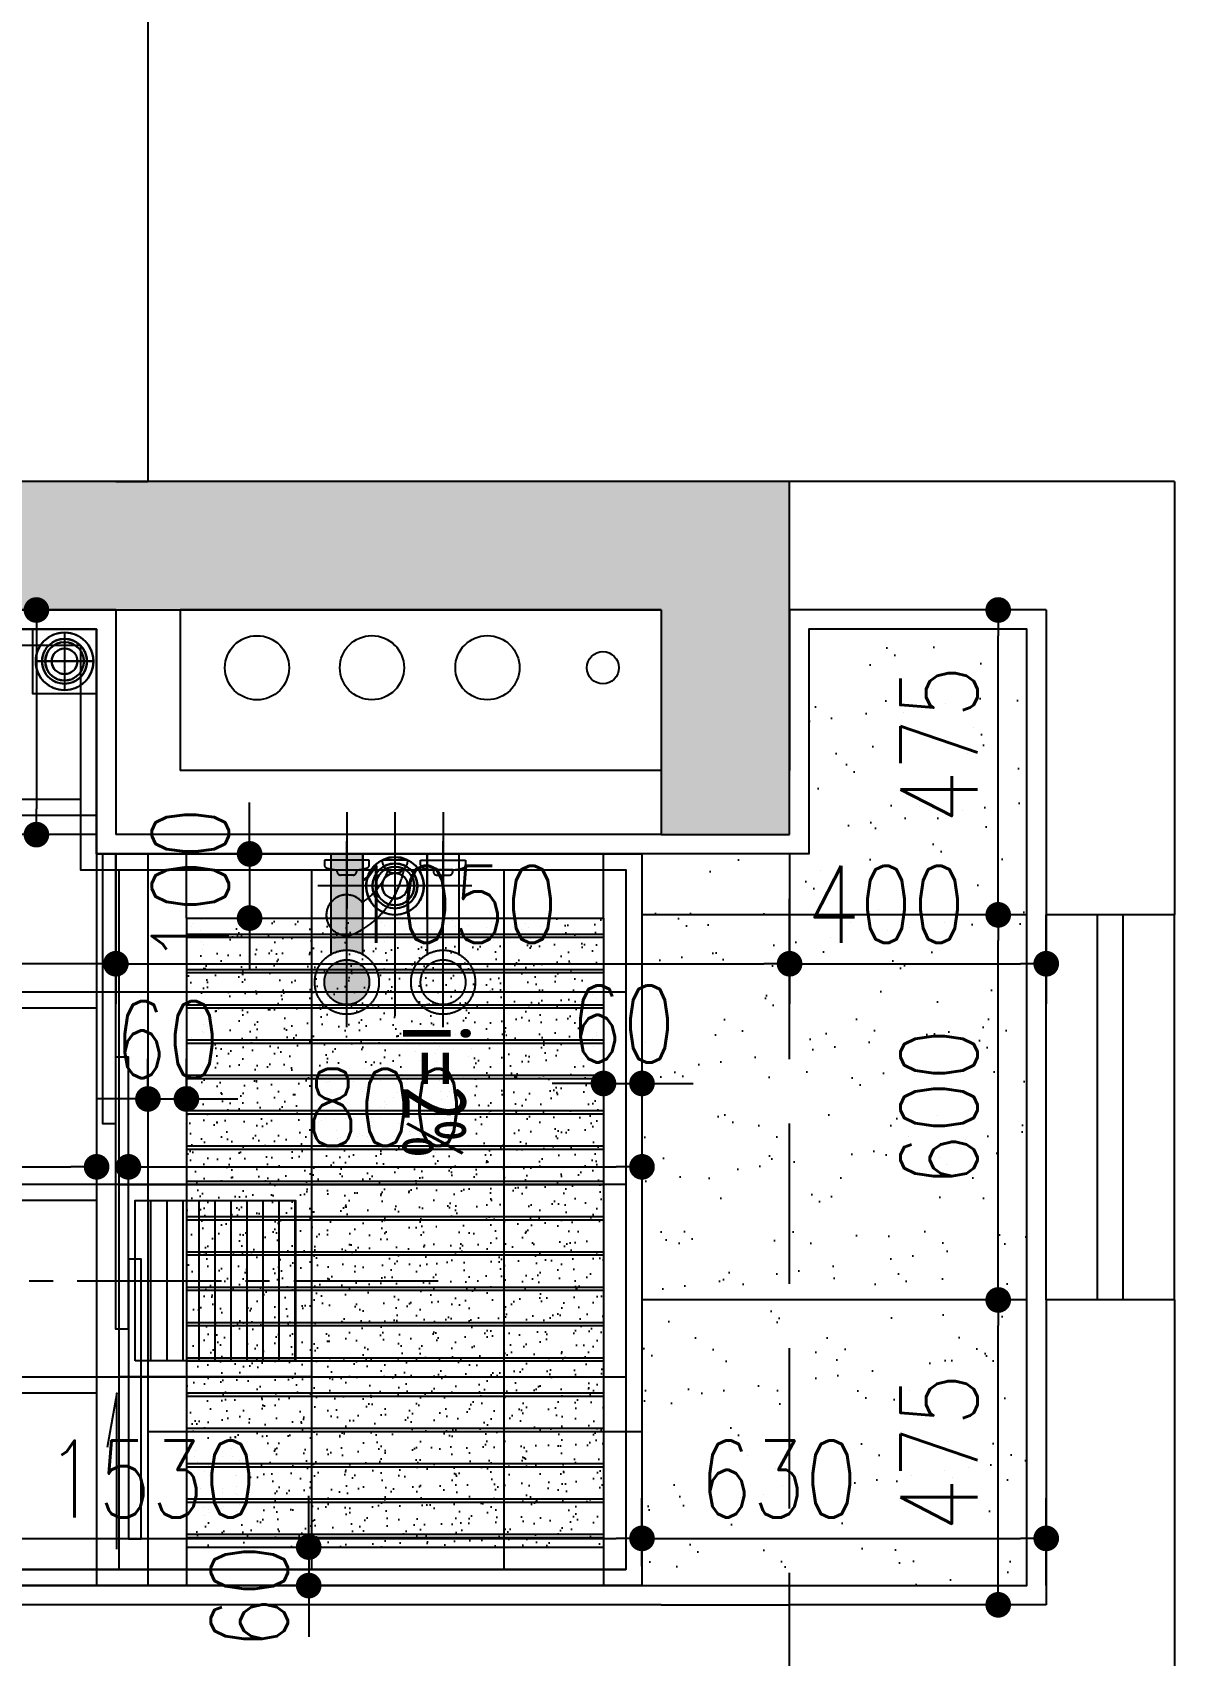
# Model space of a CAD drawing. Header units: inches. Extents: x -2597087 to 134135, y -662679 to 20000.
# Drawn here: x 15190 to 16970, y -13357 to -10828 of the extents above; entities that cross this region are included whole.
import ezdxf
from ezdxf.enums import TextEntityAlignment as Align

# ---------------------------------------------------------------- set-up
doc = ezdxf.new("R2010")
doc.units = ezdxf.units.IN
doc.header["$LTSCALE"] = 100
doc.header["$MEASUREMENT"] = 0
for name, pattern in [('$0$DASH', [0.35, 0.25, -0.1]), ('__DASH', [0.35, 0.25, -0.1]), ('CENTER', [50.8, 31.75, -6.35, 6.35, -6.35]), ('CENTER2', [1.125, 0.75, -0.125, 0.125, -0.125]), ('DASH', [0.35, 0.25, -0.1]), ('DASHDOT2', [12.7, 6.35, -3.175, 0, -3.175]), ('HIDDENX2', [0.75, 0.5, -0.25])]:
    doc.linetypes.add(name, pattern=pattern)
doc.layers.get('0').update_dxf_attribs({"linetype": 'CONTINUOUS'})
doc.layers.get('Defpoints').update_dxf_attribs({"linetype": 'CONTINUOUS'})
for name, color, linetype in [('-04给水图层', 142, 'CENTER'), ('00-墙填充', 8, 'CONTINUOUS'), ('00-墙实线', 6, 'CONTINUOUS'), ('00-梁虚线', 4, 'DASH'), ('EQUIP-动力', 3, 'CONTINUOUS'), ('fix', 8, 'CONTINUOUS'), ('floor', 8, 'CONTINUOUS'), ('IFC-NORM', 8, 'CONTINUOUS'), ('PUB_HATCH', 8, 'CONTINUOUS'), ('RC', 1, 'CONTINUOUS'), ('VPIPE-废水', 91, 'DASH'), ('VPIPE-污水', 49, 'DASH'), ('VPIPE-通气', 119, 'DASH'), ('WALL', 7, 'CONTINUOUS'), ('wall-dim', 3, 'CONTINUOUS'), ('WC', 1, 'CONTINUOUS'), ('WINDOW', 4, 'CONTINUOUS'), ('天花开线', 4, 'CONTINUOUS')]:
    doc.layers.add(name, color=color, linetype=linetype)
doc.styles.get("Standard").update_dxf_attribs({"font": 'txt.shx', "width": 0.8, "bigfont": 'GBCBIG.shx'})
doc.styles.add('繁黑体', font='simhei.ttf')
doc.dimstyles.new('50', dxfattribs={"dimscale": 50, "dimtxt": 2.4, "dimasz": 0.8, "dimexe": 1.25, "dimexo": 0.6, "dimgap": 0.65, "dimtad": 1, "dimdec": 0, "dimdsep": 46, "dimtxsty": 'Standard', "dimblk1": 'DOT', "dimblk2": 'DOT', "dimsah": 1, "dimcen": 2.5, "dimclrd": 3, "dimclre": 3, "dimclrt": 3, "dimadec": 0, "dimazin": 0, "dimtfac": 1, "dimtdec": 0, "dimtix": 1, "dimtmove": 2, "dimatfit": 0, "dimldrblk": 'DOT', "dimfxl": 5, "dimfxlon": 1, "dimarcsym": 0})

# ---------------------------------------------------------------- blocks, each defined once
blk = doc.blocks.new('DFG44EWDSDFG')
at = {"layer": 'PUB_HATCH'}
blk.add_hatch(color=6, dxfattribs=at).paths.add_polyline_path([(14719.9, -11527.5), (14719.9, -11727.5), (16169.9, -11727.5), (16169.9, -12077.5), (16369.9, -12077.5), (16369.9, -11527.5)])
at = {"layer": 'VPIPE-废水', "linetype": 'Continuous'}
for centre, radius in [((15899, -11817.4), 50), ((16079, -11817.4), 25)]:
    blk.add_circle(centre, radius, dxfattribs=at)
at = {"layer": 'VPIPE-污水', "linetype": 'Continuous'}
blk.add_circle((15539.9, -11817.5), 50, dxfattribs=at)
at = {"layer": 'VPIPE-通气', "linetype": 'Continuous'}
blk.add_circle((15719, -11817.4), 50, dxfattribs=at)
at = {"layer": 'WALL'}
for p, q in [((15369.9, -8277.5), (15369.9, -11527.5)), ((16269.9, -11527.5), (15319.9, -11527.5)), ((15319.9, -11527.5), (15369.9, -11527.5)), ((16969.9, -11527.5), (16269.9, -11527.5)), ((16969.9, -11527.5), (16969.9, -12202.5)), ((15269.9, -11727.5), (13869.9, -11727.5)), ((15319.9, -11727.5), (15269.9, -11727.5)), ((15319.9, -11727.5), (15319.9, -12077.5)), ((16169.9, -11727.5), (15419.9, -11727.5)), ((15419.9, -11727.5), (15419.9, -11977.5)), ((16169.9, -11727.5), (16169.9, -11977.5)), ((16769.9, -11727.5), (16369.9, -11727.5)), ((16369.9, -11727.5), (16369.9, -11977.5)), ((16769.9, -11727.5), (16769.9, -12202.5)), ((16169.9, -11977.5), (15419.9, -11977.5)), ((16369.9, -12077.5), (16369.9, -11977.5)), ((16169.9, -12077.5), (15319.9, -12077.5)), ((16169.9, -12077.5), (16369.9, -12077.5)), ((16969.9, -12202.5), (16769.9, -12202.5)), ((16769.9, -12802.5), (16769.9, -13277.5)), ((16969.9, -12802.5), (16769.9, -12802.5)), ((16969.9, -12802.5), (16969.9, -13477.5)), ((16169.9, -13277.5), (14609.9, -13277.5)), ((16169.9, -13277.5), (16369.9, -13277.5)), ((16769.9, -13277.5), (16369.9, -13277.5))]:
    blk.add_line(p, q, dxfattribs=at)
at = {"layer": 'WALL', "color": 7}
for p, q in [((16369.9, -11527.5), (14719.9, -11527.5)), ((16369.9, -12077.5), (16369.9, -11527.5)), ((14719.9, -11727.5), (16169.9, -11727.5)), ((16169.9, -11727.5), (16169.9, -12077.5)), ((16169.9, -12077.5), (16369.9, -12077.5))]:
    blk.add_line(p, q, dxfattribs=at)
at = {"layer": 'WINDOW'}
for p, q in [((16139.9, -12107.5), (16139.9, -13247.5)), ((16769.9, -12802.5), (16769.9, -12202.5)), ((16849.9, -12802.5), (16849.9, -12202.5)), ((16889.9, -12802.5), (16889.9, -12202.5)), ((16969.9, -12802.5), (16969.9, -12202.5))]:
    blk.add_line(p, q, dxfattribs=at)
blk = doc.blocks.new('DFGDFGHGH')
at = {"color": 251, "linetype": 'DASHDOT2', "ltscale": 0.1}
for p, q in [((-75, 75), (-75, -75)), ((0, 75), (0, -250)), ((75, 75), (75, -75))]:
    blk.add_line(p, q, dxfattribs=at)
at = {"color": 0, "linetype": 'HIDDENX2'}
blk.add_line((20, 0), (-20, 0), dxfattribs=at)
for points in [[(-62.5, -15, 0.079432), (-43.4, -12), (-43.4, -12, 0.324118), (-40, -7.2), (-40, 0), (-110, 0), (-110, -7.2, 0.324118), (-106.6, -12), (-106.6, -12, 0.079432), (-87.5, -15)], [(-10.9, -16.8, -0.147614), (-50.8, -65.6), (-50.8, -65.6, 2.100491), (-61.1, -113.6), (-61.1, -113.6, 0.229579), (14.1, -14.2)], [(62.5, -15, -0.079432), (43.4, -12), (43.4, -12, -0.324118), (40, -7.2), (40, 0), (110, 0), (110, -7.2, -0.324118), (106.6, -12), (106.6, -12, -0.079432), (87.5, -15)]]:
    blk.add_lwpolyline(points, format="xyb", dxfattribs=at)
for points in [[(-90, -18), (-90, -15), (-60, -15), (-60, -18, -0.414214), (-65, -23), (-85, -23, -0.414214)], [(90, -18), (90, -15), (60, -15), (60, -18, 0.414214), (65, -23), (85, -23, 0.414214)]]:
    blk.add_lwpolyline(points, format="xyb", close=True, dxfattribs=at)
blk.add_arc((0, 0), 20, 180, 0, dxfattribs=at)
blk = doc.blocks.new('DL')
at = {"color": 8}
for p, q in [((0, 45), (0, -45)), ((45, 0), (-45, 0))]:
    blk.add_line(p, q, dxfattribs=at)
at = {"color": 1}
blk.add_lwpolyline([(-50, 50), (50, 50), (50, -50), (-50, -50)], close=True, dxfattribs=at)
at = {"color": 8}
for radius in [45, 35, 30, 20]:
    blk.add_circle((0, 0), radius, dxfattribs=at)
blk = doc.blocks.new('_Dot')
at = {"color": 0, "linetype": 'ByBlock', "lineweight": -2}
blk.add_line((-0.5, 0), (-1, 0), dxfattribs=at)
at = {"color": 0, "linetype": 'ByBlock', "const_width": 0.5}
blk.add_lwpolyline([(-0.25, 0, 1), (0.25, 0, 1)], format="xyb", close=True, dxfattribs=at)
blk = doc.blocks.new('*D417')
at = {"layer": 'Defpoints', "color": 0, "transparency": 16777216}
for p in [(14549.9, -12357.5), (15289.9, -12357.5), (15289.9, -12595.1)]:
    blk.add_point(p, dxfattribs=at)
at = {"layer": 'WC', "color": 3, "lineweight": -2, "transparency": 16777216}
for p, q in [((14549.9, -12387.5), (14549.9, -12657.6)), ((15289.9, -12387.5), (15289.9, -12657.6)), ((14589.9, -12595.1), (15249.9, -12595.1))]:
    blk.add_line(p, q, dxfattribs=at)
at = {"layer": 'WC', "color": 3, "lineweight": -2, "transparency": 16777216, "xscale": 40, "yscale": 40, "zscale": 40, "rotation": 180}
blk.add_blockref('_Dot', (14549.9, -12595.1), dxfattribs=at)
at = {"layer": 'WC', "color": 3, "lineweight": -2, "transparency": 16777216, "xscale": 40, "yscale": 40, "zscale": 40}
blk.add_blockref('_Dot', (15289.9, -12595.1), dxfattribs=at)
at = {"layer": 'WC', "color": 3, "transparency": 16777216, "insert": (14919.9, -12502.6), "char_height": 120, "attachment_point": 5}
blk.add_mtext('740', dxfattribs=at)
blk = doc.blocks.new('*D418')
at = {"layer": 'Defpoints', "color": 0, "transparency": 16777216}
for p in [(16139.9, -12424.3), (16139.9, -12595.1), (15339.5, -12738.9, 0)]:
    blk.add_point(p, dxfattribs=at)
at = {"layer": 'WC', "color": 3, "lineweight": -2, "transparency": 16777216}
for p, q in [((16139.9, -12454.3), (16139.9, -12657.6)), ((15339.5, -12708.9), (15339.5, -12532.6)), ((15379.5, -12595.1), (16099.9, -12595.1))]:
    blk.add_line(p, q, dxfattribs=at)
at = {"layer": 'WC', "color": 3, "lineweight": -2, "transparency": 16777216, "xscale": 40, "yscale": 40, "zscale": 40, "rotation": 180}
blk.add_blockref('_Dot', (15339.5, -12595.1), dxfattribs=at)
at = {"layer": 'WC', "color": 3, "lineweight": -2, "transparency": 16777216, "xscale": 40, "yscale": 40, "zscale": 40}
blk.add_blockref('_Dot', (16139.9, -12595.1), dxfattribs=at)
at = {"layer": 'WC', "color": 3, "transparency": 16777216, "insert": (15739.7, -12502.6), "char_height": 120, "attachment_point": 5}
blk.add_mtext('800', dxfattribs=at)
blk = doc.blocks.new('A$C131B6BAA')
h = blk.add_hatch()
h.set_pattern_fill('_USER', color=8, scale=25, style=0, pattern_type=0)
h.set_pattern_definition([(0, (0, 0), (0, 25), [])])
h.paths.add_polyline_path([(-125, -125), (125, -125), (125, 125), (-125, 125)])
blk.add_lwpolyline([(-150, -150), (150, -150), (150, 150), (-150, 150)], close=True)
at = {"color": 8}
blk.add_lwpolyline([(-125, -125), (125, -125), (125, 125), (-125, 125)], close=True, dxfattribs=at)
blk = doc.blocks.new('DREGFDS34DFDFDFFDDFDF')
at = {"layer": 'EQUIP-动力', "color": 8, "linetype": '__DASH', "ltscale": 10}
for p, q in [((43259.2, -11762.5), (43259.2, -11852.5)), ((43304.2, -11807.5), (43214.2, -11807.5)), ((43699.2, -12042.5), (43699.2, -12192.5)), ((43774.2, -12042.5), (43774.2, -12367.5)), ((43849.2, -12042.5), (43849.2, -12192.5)), ((43309.2, -12107.5), (43309.2, -13247.5)), ((43318.8, -12528.2), (43318.8, -12107.5)), ((43318.8, -12107.5), (43338.8, -12107.5)), ((43338.8, -12107.5), (43338.8, -12528.2)), ((43389.2, -12107.5), (43389.2, -13247.5)), ((43774.2, -12112.5), (43774.2, -12202.5)), ((43794.2, -12117.5), (43754.2, -12117.5)), ((43819.2, -12157.5), (43729.2, -12157.5)), ((43358.8, -12424.3, 0), (43338.8, -12424.3, 0)), ((43338.8, -12424.3, 0), (43338.8, -12847.7, 0)), ((43358.8, -12847.7, 0), (43358.8, -12424.3, 0)), ((43338.8, -12528.2), (43318.8, -12528.2)), ((43358.8, -12738.9, 0), (43358.8, -13174.4, 0)), ((43378.8, -12738.9, 0), (43358.8, -12738.9, 0)), ((43378.8, -13174.4, 0), (43378.8, -12738.9, 0)), ((43338.8, -12847.7, 0), (43358.8, -12847.7, 0)), ((43340.5, -12947.8, 0), (43325.4, -13032.5, 0)), ((43340.5, -13190.8, 0), (43340.5, -12947.8, 0)), ((43358.8, -13174.4, 0), (43378.8, -13174.4, 0))]:
    blk.add_line(p, q, dxfattribs=at)
for points in [[(43309.2, -11857.5), (43309.2, -11757.5), (43209.2, -11757.5), (43209.2, -11857.5)], [(43824.2, -12207.5), (43824.2, -12107.5), (43724.2, -12107.5), (43724.2, -12207.5)]]:
    blk.add_lwpolyline(points, close=True, dxfattribs=at)
for points in [[(43711.7, -12132.5, 0.079432), (43730.7, -12129.4), (43730.7, -12129.4, 0.324118), (43734.2, -12124.7), (43734.2, -12117.5), (43664.2, -12117.5), (43664.2, -12124.7, 0.324118), (43667.6, -12129.4), (43667.6, -12129.4, 0.079432), (43686.7, -12132.5)], [(43763.3, -12134.2, -0.147614), (43723.3, -12183.1), (43723.3, -12183.1, 2.100491), (43713.1, -12231), (43713.1, -12231, 0.229579), (43788.3, -12131.7)], [(43836.7, -12132.5, -0.079432), (43817.6, -12129.4), (43817.6, -12129.4, -0.324118), (43814.2, -12124.7), (43814.2, -12117.5), (43884.2, -12117.5), (43884.2, -12124.7, -0.324118), (43880.7, -12129.4), (43880.7, -12129.4, -0.079432), (43861.7, -12132.5)]]:
    blk.add_lwpolyline(points, format="xyb", dxfattribs=at)
for points in [[(43684.2, -12135.5), (43684.2, -12132.5), (43714.2, -12132.5), (43714.2, -12135.5, -0.414214), (43709.2, -12140.5), (43689.2, -12140.5, -0.414214)], [(43864.2, -12135.5), (43864.2, -12132.5), (43834.2, -12132.5), (43834.2, -12135.5, 0.414214), (43839.2, -12140.5), (43859.2, -12140.5, 0.414214)]]:
    blk.add_lwpolyline(points, format="xyb", close=True, dxfattribs=at)
for centre, radius in [((43259.2, -11807.5), 45), ((43259.2, -11807.5), 35), ((43259.2, -11807.5), 30), ((43259.2, -11807.5), 20), ((43774.2, -12157.5), 45), ((43774.2, -12157.5), 35), ((43774.2, -12157.5), 30), ((43774.2, -12157.5), 20)]:
    blk.add_circle(centre, radius, dxfattribs=at)
blk.add_arc((43774.2, -12117.5), 20, 180, 0, dxfattribs=at)
blk = doc.blocks.new('h54h5h56j56')
at = {"layer": '-04给水图层', "color": 8, "linetype": '$0$DASH', "ltscale": 5}
for p, q in [((38695.1, 12916.3), (38595.1, 12916.3)), ((38595.1, 12916.3), (38595.1, 12816.3)), ((38645.1, 12911.3), (38645.1, 12821.3)), ((38695.1, 12816.3), (38695.1, 12916.3)), ((38690.1, 12866.3), (38600.1, 12866.3)), ((38595.1, 12816.3), (38695.1, 12816.3)), ((39085.1, 12631.3), (39085.1, 12481.3)), ((39160.1, 12631.3), (39160.1, 12306.3)), ((39235.1, 12631.3), (39235.1, 12481.3)), ((38695.1, 12566.3), (38695.1, 11426.3)), ((38704.7, 12145.5), (38704.7, 12566.3)), ((38704.7, 12566.3), (38724.7, 12566.3)), ((38724.7, 12566.3), (38724.7, 12145.5)), ((38775.1, 12566.3), (38775.1, 11426.3)), ((39120.1, 12556.3), (39050.1, 12556.3)), ((39050.1, 12556.3), (39050.1, 12549.1)), ((39053.6, 12544.3), (39053.6, 12544.3)), ((39210.1, 12566.3), (39110.1, 12566.3)), ((39110.1, 12566.3), (39110.1, 12466.3)), ((39116.7, 12544.3), (39116.7, 12544.3)), ((39120.1, 12549.1), (39120.1, 12556.3)), ((39180.1, 12556.3), (39140.1, 12556.3)), ((39160.1, 12561.3), (39160.1, 12471.3)), ((39200.1, 12549.1), (39200.1, 12556.3)), ((39200.1, 12556.3), (39270.1, 12556.3)), ((39203.6, 12544.3), (39203.6, 12544.3)), ((39210.1, 12466.3), (39210.1, 12566.3)), ((39266.7, 12544.3), (39266.7, 12544.3)), ((39270.1, 12556.3), (39270.1, 12549.1)), ((39070.1, 12538.3), (39070.1, 12541.3)), ((39070.1, 12541.3), (39100.1, 12541.3)), ((39095.1, 12533.3), (39075.1, 12533.3)), ((39100.1, 12541.3), (39100.1, 12538.3)), ((39250.1, 12541.3), (39220.1, 12541.3)), ((39220.1, 12541.3), (39220.1, 12538.3)), ((39225.1, 12533.3), (39245.1, 12533.3)), ((39250.1, 12538.3), (39250.1, 12541.3)), ((39205.1, 12516.3), (39115.1, 12516.3)), ((39109.3, 12490.7), (39109.3, 12490.7)), ((39099.1, 12442.7), (39099.1, 12442.7)), ((39110.1, 12466.3), (39210.1, 12466.3)), ((38744.7, 12249.4, 0), (38724.7, 12249.4, 0)), ((38724.7, 12249.4, 0), (38724.7, 11826, 0)), ((38744.7, 11826, 0), (38744.7, 12249.4, 0)), ((38724.7, 12145.5), (38704.7, 12145.5)), ((38744.7, 11934.8, 0), (38744.7, 11499.3, 0)), ((38764.7, 11934.8, 0), (38744.7, 11934.8, 0)), ((38764.7, 11499.3, 0), (38764.7, 11934.8, 0)), ((38724.7, 11826, 0), (38744.7, 11826, 0)), ((38726.4, 11725.9, 0), (38711.4, 11641.2, 0)), ((38726.4, 11482.9, 0), (38726.4, 11725.9, 0)), ((38744.7, 11499.3, 0), (38764.7, 11499.3, 0))]:
    blk.add_line(p, q, dxfattribs=at)
for centre, radius in [((38645.1, 12866.3), 45), ((38645.1, 12866.3), 35), ((38645.1, 12866.3), 30), ((38645.1, 12866.3), 20), ((39160.1, 12516.3), 45), ((39160.1, 12516.3), 35), ((39160.1, 12516.3), 30), ((39160.1, 12516.3), 20)]:
    blk.add_circle(centre, radius, dxfattribs=at)
for centre, radius, start, end in [((39055.1, 12549.1), 5, 180, 251.8337), ((39072.6, 12602.4), 61.1, 251.8337, 270), ((39097.6, 12602.4), 61.1, 270, 288.1663), ((39115.1, 12549.1), 5, 288.1663, 360), ((39160.1, 12556.3), 20, 180, 0), ((39205.1, 12549.1), 5, 180, 251.8337), ((39222.6, 12602.4), 61.1, 251.8337, 270), ((39247.6, 12602.4), 61.1, 270, 288.1663), ((39265.1, 12549.1), 5, 288.1663, 0), ((39075.1, 12538.3), 5, 180, 270), ((39095.1, 12538.3), 5, 270, 0), ((39034.1, 12569.9), 142.8, 297.0465, 348.7659), ((39048.4, 12581.3), 109.2, 303.8969, 337.485), ((39225.1, 12538.3), 5, 180, 270), ((39245.1, 12538.3), 5, 270, 0), ((39084.7, 12470.8), 31.6, 38.8791, 297.0465)]:
    blk.add_arc(centre, radius, start, end, dxfattribs=at)
blk = doc.blocks.new('冷热水')
h = blk.add_hatch(color=8)
h.dxf.hatch_style = 1
h.paths.add_polyline_path([(150, -40, -0.414214), (185, -75), (115, -75, -0.414214)])
h.paths.add_polyline_path([(185, -75, -0.414214), (150, -110, -0.414214), (115, -75)])
h.paths.add_polyline_path([(0, -50), (0, -75), (-50, -75), (-50, -50)])
h.paths.add_polyline_path([(0, -75), (0, -100), (-50, -100), (-50, -75)])
h.paths.add_polyline_path([(100, -75, 0.131652), (106.7, -100), (0, -100), (0, -75)])
h.paths.add_polyline_path([(106.7, -50, 0.131652), (100, -75), (0, -75), (0, -50)])
at = {"color": 1}
for p, q in [((0, 120), (0, 30)), ((220, 75), (-70, 75)), ((0, -30), (0, -120)), ((220, -75), (-70, -75))]:
    blk.add_line(p, q, dxfattribs=at)
at = {"color": 3}
for points in [[(106.7, 100), (-50, 100), (-50, 50), (106.7, 50)], [(106.7, -50), (-50, -50), (-50, -100), (106.7, -100)]]:
    blk.add_lwpolyline(points, dxfattribs=at)
for centre, radius in [((150, 75), 50), ((150, 75), 35), ((150, -75), 50), ((150, -75), 35)]:
    blk.add_circle(centre, radius, dxfattribs=at)
blk = doc.blocks.new('*D542')
at = {"layer": 'Defpoints', "color": 0, "transparency": 16777216}
for p in [(15515, -12107.5), (15515, -12207.5), (15528.3, -12207.5)]:
    blk.add_point(p, dxfattribs=at)
at = {"layer": 'floor', "color": 3, "lineweight": -2, "transparency": 16777216}
for p, q in [((15528.3, -12067.5), (15528.3, -12027.5)), ((15528.3, -12107.5), (15590.8, -12107.5)), ((15528.3, -12107.5), (15528.3, -12207.5)), ((15528.3, -12207.5), (15590.8, -12207.5)), ((15528.3, -12247.5), (15528.3, -12287.5))]:
    blk.add_line(p, q, dxfattribs=at)
at = {"layer": 'floor', "color": 3, "lineweight": -2, "transparency": 16777216, "xscale": 40, "yscale": 40, "zscale": 40}
for p, rotation in [((15528.3, -12107.5), 270), ((15528.3, -12207.5), 90)]:
    blk.add_blockref('_Dot', p, dxfattribs=dict(at, rotation=rotation))
at = {"layer": 'floor', "color": 3, "transparency": 16777216, "insert": (15435.8, -12157.5), "char_height": 120, "attachment_point": 5, "rotation": 90}
blk.add_mtext('100', dxfattribs=at)
blk = doc.blocks.new('*D687')
at = {"layer": 'Defpoints', "color": 0, "transparency": 16777216}
for p in [(16139.9, -13174), (16139.9, -13247.5), (14609.9, -13277.5)]:
    blk.add_point(p, dxfattribs=at)
at = {"layer": 'wall-dim', "color": 3, "lineweight": -2, "transparency": 16777216}
for p, q in [((14609.9, -13247.5), (14609.9, -13111.5)), ((16139.9, -13217.5), (16139.9, -13111.5)), ((14649.9, -13174), (16099.9, -13174))]:
    blk.add_line(p, q, dxfattribs=at)
at = {"layer": 'wall-dim', "color": 3, "lineweight": -2, "transparency": 16777216, "xscale": 40, "yscale": 40, "zscale": 40, "rotation": 180}
blk.add_blockref('_Dot', (14609.9, -13174), dxfattribs=at)
at = {"layer": 'wall-dim', "color": 3, "lineweight": -2, "transparency": 16777216, "xscale": 40, "yscale": 40, "zscale": 40}
blk.add_blockref('_Dot', (16139.9, -13174), dxfattribs=at)
at = {"layer": 'wall-dim', "color": 3, "transparency": 16777216, "insert": (15374.9, -13081.5), "char_height": 120, "attachment_point": 5}
blk.add_mtext('1530', dxfattribs=at)
blk = doc.blocks.new('*D688')
at = {"layer": 'Defpoints', "color": 0, "transparency": 16777216}
for p in [(16769.9, -13174), (16139.9, -13247.5), (16769.9, -13277.5)]:
    blk.add_point(p, dxfattribs=at)
at = {"layer": 'wall-dim', "color": 3, "lineweight": -2, "transparency": 16777216}
for p, q in [((16139.9, -13217.5), (16139.9, -13111.5)), ((16769.9, -13247.5), (16769.9, -13111.5)), ((16179.9, -13174), (16729.9, -13174))]:
    blk.add_line(p, q, dxfattribs=at)
at = {"layer": 'wall-dim', "color": 3, "lineweight": -2, "transparency": 16777216, "xscale": 40, "yscale": 40, "zscale": 40, "rotation": 180}
blk.add_blockref('_Dot', (16139.9, -13174), dxfattribs=at)
at = {"layer": 'wall-dim', "color": 3, "lineweight": -2, "transparency": 16777216, "xscale": 40, "yscale": 40, "zscale": 40}
blk.add_blockref('_Dot', (16769.9, -13174), dxfattribs=at)
at = {"layer": 'wall-dim', "color": 3, "transparency": 16777216, "insert": (16352.7, -13081.5), "char_height": 120, "attachment_point": 5}
blk.add_mtext('630', dxfattribs=at)
blk = doc.blocks.new('*D689')
at = {"layer": 'Defpoints', "color": 0, "transparency": 16777216}
for p in [(16695.1, -12802.5), (16769.9, -12802.5), (16769.9, -13277.5)]:
    blk.add_point(p, dxfattribs=at)
at = {"layer": 'wall-dim', "color": 3, "lineweight": -2, "transparency": 16777216}
for p, q in [((16739.9, -12802.5), (16632.6, -12802.5)), ((16695.1, -13237.5), (16695.1, -12842.5)), ((16739.9, -13277.5), (16632.6, -13277.5))]:
    blk.add_line(p, q, dxfattribs=at)
at = {"layer": 'wall-dim', "color": 3, "lineweight": -2, "transparency": 16777216, "xscale": 40, "yscale": 40, "zscale": 40}
for p, rotation in [((16695.1, -12802.5), 90), ((16695.1, -13277.5), 270)]:
    blk.add_blockref('_Dot', p, dxfattribs=dict(at, rotation=rotation))
at = {"layer": 'wall-dim', "color": 3, "transparency": 16777216, "insert": (16602.6, -13040), "char_height": 120, "attachment_point": 5, "rotation": 90}
blk.add_mtext('475', dxfattribs=at)
blk = doc.blocks.new('*D690')
at = {"layer": 'Defpoints', "color": 0, "transparency": 16777216}
for p in [(16695.1, -12202.5), (16769.9, -12202.5), (16769.9, -12802.5)]:
    blk.add_point(p, dxfattribs=at)
at = {"layer": 'wall-dim', "color": 3, "lineweight": -2, "transparency": 16777216}
for p, q in [((16739.9, -12202.5), (16632.6, -12202.5)), ((16695.1, -12762.5), (16695.1, -12242.5)), ((16739.9, -12802.5), (16632.6, -12802.5))]:
    blk.add_line(p, q, dxfattribs=at)
at = {"layer": 'wall-dim', "color": 3, "lineweight": -2, "transparency": 16777216, "xscale": 40, "yscale": 40, "zscale": 40}
for p, rotation in [((16695.1, -12202.5), 90), ((16695.1, -12802.5), 270)]:
    blk.add_blockref('_Dot', p, dxfattribs=dict(at, rotation=rotation))
at = {"layer": 'wall-dim', "color": 3, "transparency": 16777216, "insert": (16602.6, -12502.5), "char_height": 120, "attachment_point": 5, "rotation": 90}
blk.add_mtext('600', dxfattribs=at)
blk = doc.blocks.new('*D691')
at = {"layer": 'Defpoints', "color": 0, "transparency": 16777216}
for p in [(16695.1, -11727.5), (16769.9, -11727.5), (16769.9, -12202.5)]:
    blk.add_point(p, dxfattribs=at)
at = {"layer": 'wall-dim', "color": 3, "lineweight": -2, "transparency": 16777216}
for p, q in [((16739.9, -11727.5), (16632.6, -11727.5)), ((16695.1, -12162.5), (16695.1, -11767.5)), ((16739.9, -12202.5), (16632.6, -12202.5))]:
    blk.add_line(p, q, dxfattribs=at)
at = {"layer": 'wall-dim', "color": 3, "lineweight": -2, "transparency": 16777216, "xscale": 40, "yscale": 40, "zscale": 40}
for p, rotation in [((16695.1, -11727.5), 90), ((16695.1, -12202.5), 270)]:
    blk.add_blockref('_Dot', p, dxfattribs=dict(at, rotation=rotation))
at = {"layer": 'wall-dim', "color": 3, "transparency": 16777216, "insert": (16602.6, -11937.2), "char_height": 120, "attachment_point": 5, "rotation": 90}
blk.add_mtext('475', dxfattribs=at)
blk = doc.blocks.new('*D692')
at = {"layer": 'Defpoints', "color": 0, "transparency": 16777216}
for p in [(13769.9, -12077.5), (15319.9, -12077.5), (13769.9, -12278.7)]:
    blk.add_point(p, dxfattribs=at)
at = {"layer": 'wall-dim', "color": 3, "lineweight": -2, "transparency": 16777216}
for p, q in [((13769.9, -12107.5), (13769.9, -12341.2)), ((15319.9, -12107.5), (15319.9, -12341.2)), ((15279.9, -12278.7), (13809.9, -12278.7))]:
    blk.add_line(p, q, dxfattribs=at)
at = {"layer": 'wall-dim', "color": 3, "lineweight": -2, "transparency": 16777216, "xscale": 40, "yscale": 40, "zscale": 40, "rotation": 180}
blk.add_blockref('_Dot', (13769.9, -12278.7), dxfattribs=at)
at = {"layer": 'wall-dim', "color": 3, "lineweight": -2, "transparency": 16777216, "xscale": 40, "yscale": 40, "zscale": 40}
blk.add_blockref('_Dot', (15319.9, -12278.7), dxfattribs=at)
at = {"layer": 'wall-dim', "color": 3, "transparency": 16777216, "insert": (14544.9, -12186.2), "char_height": 120, "attachment_point": 5}
blk.add_mtext('1550', dxfattribs=at)
blk = doc.blocks.new('*D693')
at = {"layer": 'Defpoints', "color": 0, "transparency": 16777216}
for p in [(15319.9, -12077.5), (16369.9, -12077.5), (16369.9, -12278.7)]:
    blk.add_point(p, dxfattribs=at)
at = {"layer": 'wall-dim', "color": 3, "lineweight": -2, "transparency": 16777216}
for p, q in [((15319.9, -12107.5), (15319.9, -12341.2)), ((16369.9, -12107.5), (16369.9, -12341.2)), ((15359.9, -12278.7), (16329.9, -12278.7))]:
    blk.add_line(p, q, dxfattribs=at)
at = {"layer": 'wall-dim', "color": 3, "lineweight": -2, "transparency": 16777216, "xscale": 40, "yscale": 40, "zscale": 40, "rotation": 180}
blk.add_blockref('_Dot', (15319.9, -12278.7), dxfattribs=at)
at = {"layer": 'wall-dim', "color": 3, "lineweight": -2, "transparency": 16777216, "xscale": 40, "yscale": 40, "zscale": 40}
blk.add_blockref('_Dot', (16369.9, -12278.7), dxfattribs=at)
at = {"layer": 'wall-dim', "color": 3, "transparency": 16777216, "insert": (15844.9, -12186.2), "char_height": 120, "attachment_point": 5}
blk.add_mtext('1050', dxfattribs=at)
blk = doc.blocks.new('*D694')
at = {"layer": 'Defpoints', "color": 0, "transparency": 16777216}
for p in [(16369.9, -12077.5), (16769.9, -12077.5), (16769.9, -12278.7)]:
    blk.add_point(p, dxfattribs=at)
at = {"layer": 'wall-dim', "color": 3, "lineweight": -2, "transparency": 16777216}
for p, q in [((16369.9, -12107.5), (16369.9, -12341.2)), ((16769.9, -12107.5), (16769.9, -12341.2)), ((16409.9, -12278.7), (16729.9, -12278.7))]:
    blk.add_line(p, q, dxfattribs=at)
at = {"layer": 'wall-dim', "color": 3, "lineweight": -2, "transparency": 16777216, "xscale": 40, "yscale": 40, "zscale": 40, "rotation": 180}
blk.add_blockref('_Dot', (16369.9, -12278.7), dxfattribs=at)
at = {"layer": 'wall-dim', "color": 3, "lineweight": -2, "transparency": 16777216, "xscale": 40, "yscale": 40, "zscale": 40}
blk.add_blockref('_Dot', (16769.9, -12278.7), dxfattribs=at)
at = {"layer": 'wall-dim', "color": 3, "transparency": 16777216, "insert": (16520.3, -12186.2), "char_height": 120, "attachment_point": 5}
blk.add_mtext('400', dxfattribs=at)
blk = doc.blocks.new('*D700')
at = {"layer": 'Defpoints', "color": 0, "transparency": 16777216}
for p in [(15319.9, -11727.5), (15196.1, -12077.5), (15319.9, -12077.5)]:
    blk.add_point(p, dxfattribs=at)
at = {"layer": 'wall-dim', "color": 3, "lineweight": -2, "transparency": 16777216}
for p, q in [((15289.9, -11727.5), (15133.6, -11727.5)), ((15196.1, -11767.5), (15196.1, -12037.5)), ((15289.9, -12077.5), (15133.6, -12077.5))]:
    blk.add_line(p, q, dxfattribs=at)
at = {"layer": 'wall-dim', "color": 3, "lineweight": -2, "transparency": 16777216, "xscale": 40, "yscale": 40, "zscale": 40}
for p, rotation in [((15196.1, -11727.5), 90), ((15196.1, -12077.5), 270)]:
    blk.add_blockref('_Dot', p, dxfattribs=dict(at, rotation=rotation))
at = {"layer": 'wall-dim', "color": 3, "transparency": 16777216, "insert": (15103.6, -11902.5), "char_height": 120, "attachment_point": 5, "rotation": 90}
blk.add_mtext('350', dxfattribs=at)
blk = doc.blocks.new('*D763')
at = {"layer": 'Defpoints', "color": 0, "transparency": 16777216}
for p in [(16079.9, -12435.9), (16139.9, -12435.9), (16139.9, -12465.2)]:
    blk.add_point(p, dxfattribs=at)
at = {"layer": 'floor', "color": 3, "lineweight": -2, "transparency": 16777216}
for p, q in [((16039.9, -12465.2), (15999.9, -12465.2)), ((16079.9, -12465.2), (16079.9, -12527.7)), ((16079.9, -12465.2), (16139.9, -12465.2)), ((16139.9, -12465.2), (16139.9, -12527.7)), ((16179.9, -12465.2), (16219.9, -12465.2))]:
    blk.add_line(p, q, dxfattribs=at)
at = {"layer": 'floor', "color": 3, "lineweight": -2, "transparency": 16777216, "xscale": 40, "yscale": 40, "zscale": 40}
blk.add_blockref('_Dot', (16079.9, -12465.2), dxfattribs=at)
at = {"layer": 'floor', "color": 3, "lineweight": -2, "transparency": 16777216, "xscale": 40, "yscale": 40, "zscale": 40, "rotation": 180}
blk.add_blockref('_Dot', (16139.9, -12465.2), dxfattribs=at)
at = {"layer": 'floor', "color": 3, "transparency": 16777216, "insert": (16109.9, -12372.7), "char_height": 120, "attachment_point": 5}
blk.add_mtext('60', dxfattribs=at)
blk = doc.blocks.new('*D764')
at = {"layer": 'Defpoints', "color": 0, "transparency": 16777216}
for p in [(15429.9, -12489.3), (15369.9, -12502.1), (15429.9, -12502.1)]:
    blk.add_point(p, dxfattribs=at)
at = {"layer": 'floor', "color": 3, "lineweight": -2, "transparency": 16777216}
for p, q in [((15369.9, -12489.3), (15369.9, -12426.8)), ((15429.9, -12489.3), (15429.9, -12426.8)), ((15329.9, -12489.3), (15289.9, -12489.3)), ((15369.9, -12489.3), (15429.9, -12489.3)), ((15469.9, -12489.3), (15509.9, -12489.3))]:
    blk.add_line(p, q, dxfattribs=at)
at = {"layer": 'floor', "color": 3, "lineweight": -2, "transparency": 16777216, "xscale": 40, "yscale": 40, "zscale": 40}
blk.add_blockref('_Dot', (15369.9, -12489.3), dxfattribs=at)
at = {"layer": 'floor', "color": 3, "lineweight": -2, "transparency": 16777216, "xscale": 40, "yscale": 40, "zscale": 40, "rotation": 180}
blk.add_blockref('_Dot', (15429.9, -12489.3), dxfattribs=at)
at = {"layer": 'floor', "color": 3, "transparency": 16777216, "insert": (15399.9, -12396.8), "char_height": 120, "attachment_point": 5}
blk.add_mtext('60', dxfattribs=at)
blk = doc.blocks.new('*D765')
at = {"layer": 'Defpoints', "color": 0, "transparency": 16777216}
for p in [(15606, -13187.5), (15606, -13247.5), (15620.5, -13247.5)]:
    blk.add_point(p, dxfattribs=at)
at = {"layer": 'floor', "color": 3, "lineweight": -2, "transparency": 16777216}
for p, q in [((15620.5, -13147.5), (15620.5, -13107.5)), ((15620.5, -13187.5), (15683, -13187.5)), ((15620.5, -13187.5), (15620.5, -13247.5)), ((15620.5, -13247.5), (15683, -13247.5)), ((15620.5, -13287.5), (15620.5, -13327.5))]:
    blk.add_line(p, q, dxfattribs=at)
at = {"layer": 'floor', "color": 3, "lineweight": -2, "transparency": 16777216, "xscale": 40, "yscale": 40, "zscale": 40}
for p, rotation in [((15620.5, -13187.5), 270), ((15620.5, -13247.5), 90)]:
    blk.add_blockref('_Dot', p, dxfattribs=dict(at, rotation=rotation))
at = {"layer": 'floor', "color": 3, "transparency": 16777216, "insert": (15528, -13264.7), "char_height": 120, "attachment_point": 5, "rotation": 90}
blk.add_mtext('60', dxfattribs=at)
blk = doc.blocks.new('GTDEHD')
at = {"layer": '00-墙填充', "color": 8}
for points in [[(111160.8, -20031.4), (111360.8, -20231.4), (112810.8, -20031.4), (112610.8, -20231.4)], [(112810.8, -20581.4), (112610.8, -20581.4), (112810.8, -20031.4), (112610.8, -20231.4)]]:
    blk.add_solid(points, dxfattribs=at)
at = {"layer": '00-墙实线', "color": 8}
for p, q in [((112810.8, -20031.4), (111360.8, -20031.4)), ((112810.8, -20581.4), (112810.8, -20031.4)), ((111360.8, -20231.4), (112610.8, -20231.4)), ((112610.8, -20231.4), (112610.8, -20581.4)), ((112610.8, -20581.4), (112810.8, -20581.4))]:
    blk.add_line(p, q, dxfattribs=at)
at = {"layer": '00-梁虚线', "color": 8, "ltscale": 10}
blk.add_line((112810.8, -21981.4), (112810.8, -20581.4), dxfattribs=at)

msp = doc.modelspace()

# ---------------------------------------------------------------- hatches: boundary and pattern name
at = {"layer": 'floor'}
h = msp.add_hatch(dxfattribs=at)
h.set_pattern_fill('_USER', color=256, scale=300, double=1, pattern_type=0)
h.set_pattern_definition([(0, (13799.92, -13247.45), (0, 300), []), (90, (13799.92, -13247.45), (-300, 2e-14), [])])
h.paths.add_polyline_path([(13799.915, -11757.452), (15289.915, -11757.452), (15289.915, -13247.452), (14639.915, -13247.452), (14639.915, -13225.452), (14636.915, -13222.452), (13799.915, -13222.452)])
h = msp.add_hatch(dxfattribs=at)
h.set_pattern_fill('AR-SAND', color=256, scale=66)
h.set_pattern_definition([(37.5, (12815, 13259.87), (-4.15756, 127.17037), [0, -100.32, 0, -112.2, 0, -107.25]), (7.5, (12815, 13259.87), (116.8053, 186.2616), [0, -54.12, 0, -90.42, 0, -34.65]), (327.5, (12733.82, 13259.87), (205.53336, 0.3735), [0, -33, 0, -118.8, 0, -155.1]), (317.5, (12733.82, 13259.87), (198.4044, 57.9266), [0, -16.5, 0, -77.88, 0, -89.1])])
h.paths.add_polyline_path([(16739.915, -11757.452), (16399.915, -11757.452), (16399.915, -12107.452), (16139.915, -12107.452), (16139.915, -13247.452), (16739.915, -13247.452)])
h = msp.add_hatch(dxfattribs=at)
h.set_pattern_fill('AR-SAND,_O', color=256, scale=22, angle=90)
h.set_pattern_definition([(127.5, (0, 0), (-42.390123, -1.385854), [0, -33.44, 0, -37.4, 0, -35.75]), (97.5, (0, 0), (-62.08721, 38.93509), [0, -18.04, 0, -30.14, 0, -11.55]), (57.5, (0, -27.06), (-0.1245, 68.51112), [0, -11, 0, -39.6, 0, -51.7]), (47.5, (0, -27.06), (-19.30886, 66.13479), [0, -5.5, 0, -25.96, 0, -29.7])])
h.paths.add_polyline_path([(15429.915, -12207.452), (15429.915, -13187.452), (16079.915, -13187.452), (16079.915, -12207.452)])
at = {"layer": 'floor', "linetype": 'ByBlock'}
h = msp.add_hatch(dxfattribs=at)
h.set_pattern_fill('_USER', color=256, scale=55, pattern_type=0)
h.set_pattern_definition([(0, (16079.915, -13007.45), (1e-14, 55), [])])
h.paths.add_polyline_path([(15429.915, -13187.452), (15429.915, -12207.452), (16079.915, -12207.452), (16079.915, -13187.452)])
h = msp.add_hatch(dxfattribs=at)
h.set_pattern_fill('_USER', color=256, scale=55, pattern_type=0)
h.set_pattern_definition([(0, (16079.915, -13002.45), (1e-14, 55), [])])
h.paths.add_polyline_path([(15429.915, -13187.452), (15429.915, -12207.452), (16079.915, -12207.452), (16079.915, -13187.452)])
at = {"layer": 'RC'}
h = msp.add_hatch(dxfattribs=at)
h.set_pattern_fill('_USER', color=8, scale=300, angle=90, style=0, double=1, pattern_type=0)
h.set_pattern_definition([(90, (13824.92, -13222.45), (-300, 2e-14), []), (180, (13824.92, -13222.45), (-4e-14, -300), [])])
h.paths.add_polyline_path([(13924.915, -11782.452), (13924.915, -12382.452), (13824.915, -12382.452), (13824.915, -13222.452), (16114.915, -13222.452), (16114.915, -12132.452), (15264.915, -12132.452), (15264.915, -11782.452)])

# ---------------------------------------------------------------- linework, layer by layer
at = {"layer": 'fix'}
msp.add_line((16139.915, -12107.452), (16139.915, -13247.452), dxfattribs=at)
msp.add_lwpolyline([(14609.915, -13277.452), (14609.915, -13247.452), (16739.915, -13247.452), (16739.915, -11757.452), (16399.915, -11757.452), (16399.915, -12107.452), (15289.915, -12107.452), (15289.915, -11757.452), (13899.915, -11757.452), (13899.915, -12357.452), (13799.915, -12357.452), (13799.915, -13247.452), (13809.915, -13247.452), (13809.915, -13277.452)], dxfattribs=at)
at = {"layer": 'floor', "color": 1}
for p, q in [((15289.915, -12107.452), (15289.915, -13247.452)), ((15369.915, -12107.452), (15369.915, -13247.452)), ((15429.915, -12207.452), (15429.915, -13187.452)), ((16079.915, -12207.452), (16079.915, -13187.452)), ((15369.915, -13007.452), (16139.915, -13007.452)), ((15429.915, -13187.452), (16079.915, -13187.452))]:
    msp.add_line(p, q, dxfattribs=at)
at = {"layer": 'floor'}
for p, q in [((16739.915, -12202.452), (16139.915, -12202.452)), ((16739.915, -12802.452), (16139.915, -12802.452))]:
    msp.add_line(p, q, dxfattribs=at)
for points in [[(15429.915, -12207.452), (15429.915, -12107.452)], [(16079.915, -12207.452), (16079.915, -12107.452)], [(15429.915, -13187.452), (15429.915, -13247.452)], [(16079.915, -13187.452), (16079.915, -13247.452)]]:
    msp.add_lwpolyline(points, dxfattribs=at)
at = {"layer": 'floor', "color": 1}
msp.add_lwpolyline([(15754.512, -12600.545, 0, 0, 0), (15754.512, -12349.142, 38.503, 0, 0), (15754.915, -12207.452, 0, 0, 0)], format="xyseb", dxfattribs=at)
msp.add_lwpolyline([(15429.915, -12207.452), (16079.915, -12207.452)], dxfattribs=at)
at = {"layer": 'RC', "color": 8}
for points in [[(13899.915, -11757.452), (15289.915, -11757.452), (15289.915, -12107.452), (16139.915, -12107.452), (16139.915, -13247.452), (13799.915, -13247.452), (13799.915, -12357.452), (13899.915, -12357.452)], [(13924.915, -11782.452), (15264.915, -11782.452), (15264.915, -12132.452), (16114.915, -12132.452), (16114.915, -13222.452), (13824.915, -13222.452), (13824.915, -12382.452), (13924.915, -12382.452)]]:
    msp.add_lwpolyline(points, close=True, dxfattribs=at)
at = {"layer": 'WC', "color": 2, "linetype": 'ByBlock'}
for points in [[(15289.915, -12107.452), (15289.915, -13247.452)], [(15369.915, -12107.452), (15369.915, -13247.452)]]:
    msp.add_lwpolyline(points, dxfattribs=at)
at = {"layer": 'WC', "color": 1}
msp.add_lwpolyline([(15319.497, -12107.452), (15319.497, -12528.232), (15299.497, -12528.232), (15299.497, -12107.452)], close=True, dxfattribs=at)
at = {"layer": 'WC', "color": 1, "elevation": 0}
for points in [[(15339.496, -12847.72), (15339.496, -12424.348), (15319.497, -12424.348), (15319.497, -12847.72)], [(15339.496, -12738.911), (15339.496, -13174.419), (15359.496, -13174.419), (15359.496, -12738.911)]]:
    msp.add_lwpolyline(points, close=True, dxfattribs=at)
at = {"layer": 'WC', "elevation": 0}
msp.add_lwpolyline([(15321.216, -13190.8), (15321.216, -12947.811), (15306.15, -13032.536)], dxfattribs=at)
at = {"layer": '天花开线', "linetype": 'CENTER2', "ltscale": 3}
msp.add_line((14247.093, -12772.452), (15836.914, -12772.452), dxfattribs=at)

# ---------------------------------------------------------------- block references
at = {"layer": '-04给水图层'}
msp.add_blockref('h54h5h56j56', (-23405.213, -24673.725), dxfattribs=at)
at = {"layer": '-04给水图层', "linetype": 'ByBlock', "rotation": 270}
msp.add_blockref('冷热水', (15754.915, -12157.452), dxfattribs=at)
msp.add_blockref('DFG44EWDSDFG', (0, 0))
at = {"layer": '00-梁虚线'}
msp.add_blockref('GTDEHD', (-96440.852, 8503.907), dxfattribs=at)
at = {"layer": 'EQUIP-动力', "color": 2}
msp.add_blockref('DREGFDS34DFDFDFFDDFDF', (-28019.272, 0), dxfattribs=at)
at = {"layer": 'IFC-NORM', "xscale": -1, "rotation": 270}
for p in [(15239.915, -11807.452), (15754.915, -12157.452)]:
    msp.add_blockref('DL', p, dxfattribs=at)
at = {"layer": 'RC', "linetype": 'ByBlock', "xscale": -0.9999760400163514, "yscale": 0.9999760397980778, "zscale": 0.9999760398126295, "rotation": 270}
msp.add_blockref('A$C131B6BAA', (15474.915, -12772.448), dxfattribs=at)
at = {"layer": 'WC', "extrusion": (0, 0, -1), "xscale": -1, "zscale": -1}
msp.add_blockref('DFGDFGHGH', (-15754.915, -12117.452), dxfattribs=at)

# ---------------------------------------------------------------- texts
at = {"layer": 'floor', "color": 1, "style": '繁黑体', "width": 0.8}
msp.add_text('i=2%%% ', height=100.2674, rotation=270.049542, dxfattribs=at).set_placement((15817.605, -12496.254), align=Align.MIDDLE_CENTER)

# ---------------------------------------------------------------- dimensions: what is measured, and where the dimension line sits
at = {"layer": 'floor'}
dim = msp.add_linear_dim(base=(15528.255, -12207.452), p1=(15515.047, -12107.452), p2=(15515.047, -12207.452), angle=90, dimstyle='50', override={"dimarcsym": 2}, dxfattribs=at)
dim.commit()
dim.dimension.update_dxf_attribs({"geometry": '*D542', "text_midpoint": (15435.755, -12157.452)})
for base, p1, p2, picture, middle in [((16139.915, -12465.225), (16079.915, -12435.875), (16139.915, -12435.875), '*D763', (16109.915, -12372.725)), ((15429.915, -12489.279), (15369.915, -12502.126), (15429.915, -12502.126), '*D764', (15399.915, -12396.779))]:
    dim = msp.add_linear_dim(base=base, p1=p1, p2=p2, dimstyle='50', dxfattribs=at)
    dim.commit()
    dim.dimension.update_dxf_attribs({"geometry": picture, "text_midpoint": middle})
dim = msp.add_linear_dim(base=(15620.543, -13247.452), p1=(15605.952, -13187.452), p2=(15605.952, -13247.452), angle=90, dimstyle='50', dxfattribs=at)
dim.commit()
dim.dimension.update_dxf_attribs({"geometry": '*D765', "text_midpoint": (15528.043, -13264.693), "dimtype": 160})
at = {"layer": 'wall-dim'}
for base, p1, p2, picture, middle in [((15196.083, -12077.452), (15319.915, -11727.452), (15319.915, -12077.452), '*D700', (15103.583, -11902.452)), ((16695.08, -12202.452), (16769.915, -12802.452), (16769.915, -12202.452), '*D690', (16602.58, -12502.452)), ((16695.08, -12802.452), (16769.915, -13277.452), (16769.915, -12802.452), '*D689', (16602.58, -13039.952))]:
    dim = msp.add_linear_dim(base=base, p1=p1, p2=p2, angle=90, dimstyle='50', override={"dimarcsym": 2}, dxfattribs=at)
    dim.commit()
    dim.dimension.update_dxf_attribs({"geometry": picture, "text_midpoint": middle})
dim = msp.add_linear_dim(base=(16695.08, -11727.452), p1=(16769.915, -12202.452), p2=(16769.915, -11727.452), angle=90, dimstyle='50', override={"dimarcsym": 2}, dxfattribs=at)
dim.commit()
dim.dimension.update_dxf_attribs({"geometry": '*D691', "text_midpoint": (16602.58, -11937.21), "dimtype": 160})
for base, p1, p2, picture, middle in [((13769.915, -12278.683), (15319.915, -12077.452), (13769.915, -12077.452), '*D692', (14544.915, -12186.183)), ((16369.915, -12278.683), (15319.915, -12077.452), (16369.915, -12077.452), '*D693', (15844.915, -12186.183)), ((16139.915, -13174.018), (14609.915, -13277.452), (16139.915, -13247.452), '*D687', (15374.915, -13081.518))]:
    dim = msp.add_linear_dim(base=base, p1=p1, p2=p2, dimstyle='50', override={"dimarcsym": 2}, dxfattribs=at)
    dim.commit()
    dim.dimension.update_dxf_attribs({"geometry": picture, "text_midpoint": middle})
for base, p1, p2, picture, middle in [((16769.915, -12278.683), (16369.915, -12077.452), (16769.915, -12077.452), '*D694', (16520.28, -12186.183)), ((16769.915, -13174.018), (16139.915, -13247.452), (16769.915, -13277.452), '*D688', (16352.66, -13081.518))]:
    dim = msp.add_linear_dim(base=base, p1=p1, p2=p2, dimstyle='50', override={"dimarcsym": 2}, dxfattribs=at)
    dim.commit()
    dim.dimension.update_dxf_attribs({"geometry": picture, "text_midpoint": middle, "dimtype": 160})
at = {"layer": 'WC'}
for base, p1, p2, picture, middle in [((15289.915, -12595.089), (14549.915, -12357.452), (15289.915, -12357.452), '*D417', (14919.915, -12502.589)), ((16139.915, -12595.089), (15339.496, -12738.911, 0), (16139.915, -12424.348), '*D418', (15739.706, -12502.589))]:
    dim = msp.add_linear_dim(base=base, p1=p1, p2=p2, dimstyle='50', dxfattribs=at)
    dim.commit()
    dim.dimension.update_dxf_attribs({"geometry": picture, "text_midpoint": middle})

doc.saveas('drawing.dxf')
